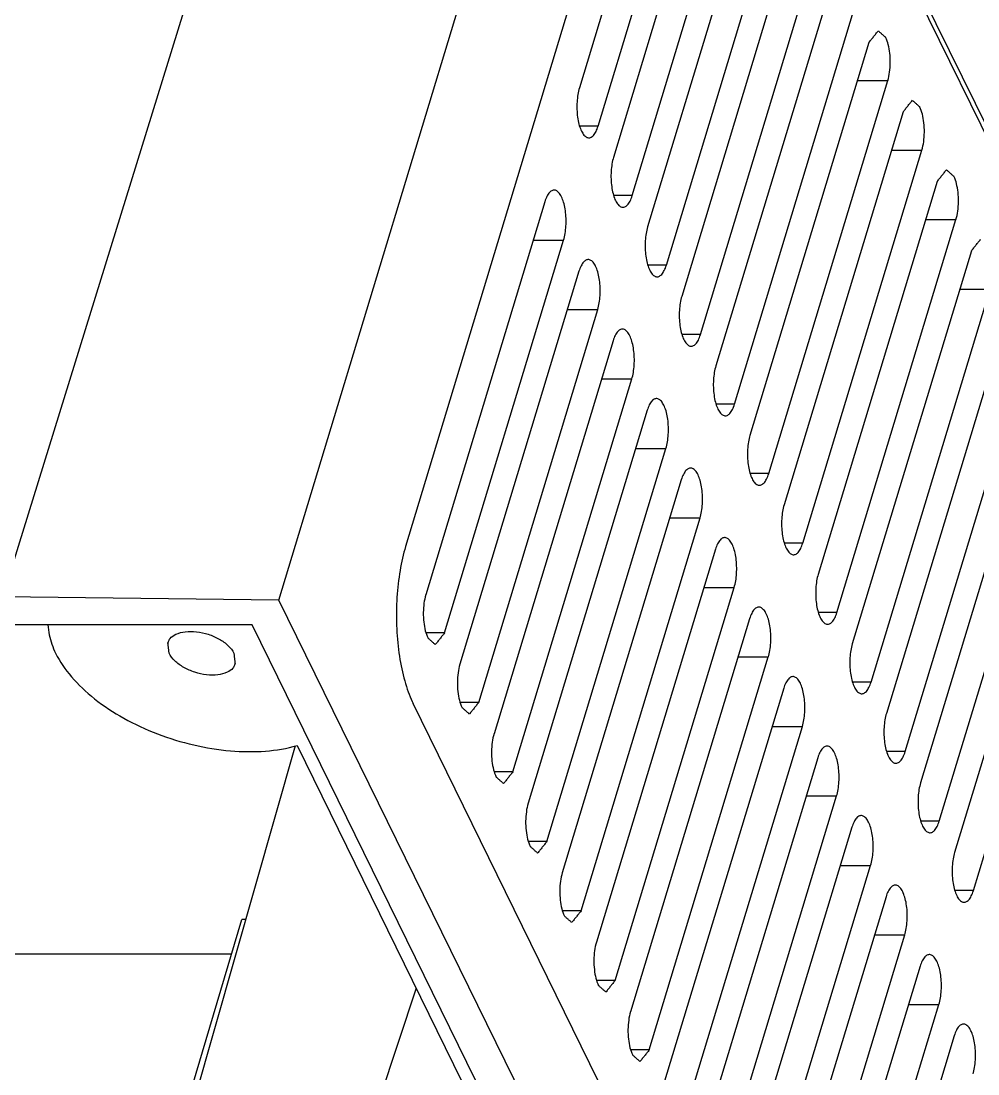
# Model space of a CAD drawing. Header units: millimetres. Extents: x 5016 to 6204, y 3065 to 3485.
# Drawn here: x 6090.87 to 6125.09, y 3191.07 to 3228.74 of the extents above; entities that cross this region are included whole.
import ezdxf

# ---------------------------------------------------------------- set-up
doc = ezdxf.new("R2010")
doc.units = ezdxf.units.MM

msp = doc.modelspace()

# ---------------------------------------------------------------- linework, layer by layer
at = {"color": 7}
for p, q in [((6100.089, 3208.021), (6113.381, 3251.917)), ((6090.211, 3208.137), (6103.653, 3251.636)), ((6116.403, 3242.935), (6134.705, 3205.638)), ((6134.89, 3205.638), (6116.587, 3242.935)), ((6114.418, 3242.288), (6104.62, 3209.937)), ((6115.095, 3240.407), (6110.836, 3226.346)), ((6111.507, 3224.979), (6115.766, 3239.039)), ((6116.315, 3237.921), (6112.056, 3223.86)), ((6112.727, 3222.492), (6116.986, 3236.553)), ((6117.535, 3235.434), (6113.276, 3221.373)), ((6113.947, 3220.006), (6118.206, 3234.067)), ((6118.755, 3232.948), (6114.497, 3218.887)), ((6115.168, 3217.519), (6119.426, 3231.58)), ((6119.975, 3230.461), (6115.717, 3216.401)), ((6116.388, 3215.033), (6120.646, 3229.094)), ((6121.195, 3227.975), (6116.937, 3213.914)), ((6117.608, 3212.547), (6121.867, 3226.607)), ((6120.781, 3226.607), (6121.867, 3226.607)), ((6122.416, 3225.488), (6118.157, 3211.428)), ((6111.507, 3224.979), (6110.847, 3224.979)), ((6118.828, 3210.06), (6123.087, 3224.121)), ((6122.001, 3224.121), (6123.087, 3224.121)), ((6123.636, 3223.002), (6119.377, 3208.941)), ((6112.727, 3222.492), (6112.067, 3222.492)), ((6109.602, 3222.273), (6105.344, 3208.212)), ((6120.048, 3207.574), (6124.307, 3221.634)), ((6123.222, 3221.634), (6124.307, 3221.634)), ((6106.015, 3206.845), (6110.273, 3220.905)), ((6109.188, 3220.905), (6110.273, 3220.905)), ((6124.856, 3220.515), (6120.597, 3206.455)), ((6110.823, 3219.787), (6106.564, 3205.726)), ((6113.947, 3220.006), (6113.287, 3220.006)), ((6121.268, 3205.087), (6125.527, 3219.148)), ((6124.442, 3219.148), (6125.527, 3219.148)), ((6107.235, 3204.358), (6111.494, 3218.419)), ((6110.408, 3218.419), (6111.494, 3218.419)), ((6126.076, 3218.029), (6121.818, 3203.968)), ((6115.168, 3217.519), (6114.507, 3217.519)), ((6112.043, 3217.3), (6107.784, 3203.239)), ((6122.489, 3202.601), (6126.747, 3216.661)), ((6108.455, 3201.872), (6112.714, 3215.933)), ((6111.629, 3215.933), (6112.714, 3215.933)), ((6127.296, 3215.543), (6123.038, 3201.482)), ((6113.263, 3214.814), (6109.004, 3200.753)), ((6116.388, 3215.033), (6115.727, 3215.033)), ((6123.709, 3200.114), (6127.967, 3214.175)), ((6109.675, 3199.385), (6113.934, 3213.446)), ((6112.849, 3213.446), (6113.934, 3213.446)), ((6128.516, 3213.056), (6124.258, 3198.995)), ((6117.608, 3212.547), (6116.948, 3212.547)), ((6114.483, 3212.327), (6110.225, 3198.266)), ((6124.929, 3197.628), (6129.188, 3211.689)), ((6110.896, 3196.899), (6115.154, 3210.96)), ((6114.069, 3210.96), (6115.154, 3210.96)), ((6118.828, 3210.06), (6118.168, 3210.06)), ((6115.703, 3209.841), (6111.445, 3195.78)), ((6112.116, 3194.413), (6116.374, 3208.473)), ((6115.289, 3208.473), (6116.374, 3208.473)), ((6100.089, 3208.021), (6090.211, 3208.137)), ((6125.718, 3155.796), (6100.089, 3208.021)), ((6116.923, 3207.354), (6112.665, 3193.294)), ((6120.048, 3207.574), (6119.388, 3207.574)), ((6099.131, 3207.141), (6089.17, 3207.141)), ((6123.896, 3156.676), (6099.131, 3207.141)), ((6106.015, 3206.845), (6105.355, 3206.845)), ((6113.336, 3191.926), (6117.594, 3205.987)), ((6116.509, 3205.987), (6117.594, 3205.987)), ((6121.268, 3205.087), (6120.608, 3205.087)), ((6118.144, 3204.868), (6113.885, 3190.807)), ((6123.193, 3167.02), (6104.891, 3204.317)), ((6107.235, 3204.358), (6106.575, 3204.358)), ((6114.556, 3189.44), (6118.815, 3203.5)), ((6117.729, 3203.5), (6118.815, 3203.5)), ((6100.676, 3202.804), (6095.334, 3184.116)), ((6100.742, 3202.815), (6119.951, 3163.681)), ((6119.364, 3202.381), (6115.105, 3188.321)), ((6122.489, 3202.601), (6121.828, 3202.601)), ((6108.455, 3201.872), (6107.795, 3201.872)), ((6115.776, 3186.953), (6120.035, 3201.014)), ((6118.95, 3201.014), (6120.035, 3201.014)), ((6123.709, 3200.114), (6123.049, 3200.114)), ((6120.584, 3199.895), (6116.325, 3185.834)), ((6109.675, 3199.385), (6109.015, 3199.385)), ((6116.996, 3184.467), (6121.255, 3198.527)), ((6120.17, 3198.527), (6121.255, 3198.527)), ((6124.929, 3197.628), (6124.269, 3197.628)), ((6121.804, 3197.409), (6117.546, 3183.348)), ((6110.896, 3196.899), (6110.235, 3196.899)), ((6086.281, 3154.624), (6098.769, 3196.594)), ((6098.901, 3196.594), (6098.769, 3196.594)), ((6118.217, 3181.98), (6122.475, 3196.041)), ((6121.39, 3196.041), (6122.475, 3196.041)), ((6098.399, 3195.351), (6043.343, 3195.351)), ((6123.024, 3194.922), (6118.766, 3180.861)), ((6105.003, 3194.134), (6101.081, 3182.34)), ((6112.116, 3194.413), (6111.455, 3194.413)), ((6119.437, 3179.494), (6123.695, 3193.555)), ((6122.61, 3193.555), (6123.695, 3193.555)), ((6124.244, 3192.436), (6119.986, 3178.375)), ((6113.336, 3191.926), (6112.676, 3191.926))]:
    msp.add_line(p, q, dxfattribs=at)
for points in [[(6110.836, 3226.346, 0), (6110.82, 3226.291, 0), (6110.806, 3226.233, 0), (6110.793, 3226.173, 0), (6110.782, 3226.11, 0), (6110.772, 3226.047, 0), (6110.764, 3225.981, 0), (6110.757, 3225.914, 0), (6110.752, 3225.847, 0), (6110.748, 3225.778, 0), (6110.747, 3225.709, 0), (6110.747, 3225.64, 0), (6110.748, 3225.571, 0), (6110.752, 3225.502, 0), (6110.757, 3225.434, 0), (6110.763, 3225.367, 0), (6110.771, 3225.301, 0), (6110.781, 3225.237, 0), (6110.793, 3225.174, 0), (6110.805, 3225.113, 0), (6110.82, 3225.054, 0), (6110.835, 3224.998, 0), (6110.852, 3224.944, 0), (6110.871, 3224.893, 0), (6110.89, 3224.845, 0), (6110.911, 3224.801, 0), (6110.932, 3224.76, 0), (6110.955, 3224.722, 0), (6110.978, 3224.688, 0), (6111.002, 3224.658, 0), (6111.027, 3224.632, 0), (6111.052, 3224.61, 0), (6111.078, 3224.592, 0), (6111.105, 3224.578, 0), (6111.131, 3224.569, 0), (6111.158, 3224.563, 0), (6111.184, 3224.563, 0), (6111.211, 3224.566, 0), (6111.238, 3224.574, 0), (6111.264, 3224.586, 0), (6111.29, 3224.603, 0), (6111.315, 3224.623, 0), (6111.34, 3224.648, 0), (6111.364, 3224.677, 0), (6111.388, 3224.71, 0), (6111.41, 3224.746, 0), (6111.432, 3224.786, 0), (6111.452, 3224.829, 0), (6111.472, 3224.876, 0), (6111.49, 3224.926, 0), (6111.507, 3224.979, 0)], [(6112.056, 3223.86, 0), (6112.041, 3223.804, 0), (6112.026, 3223.746, 0), (6112.013, 3223.686, 0), (6112.002, 3223.624, 0), (6111.992, 3223.56, 0), (6111.984, 3223.495, 0), (6111.977, 3223.428, 0), (6111.972, 3223.36, 0), (6111.969, 3223.292, 0), (6111.967, 3223.223, 0), (6111.967, 3223.154, 0), (6111.969, 3223.085, 0), (6111.972, 3223.016, 0), (6111.977, 3222.948, 0), (6111.983, 3222.881, 0), (6111.992, 3222.815, 0), (6112.001, 3222.75, 0), (6112.013, 3222.688, 0), (6112.026, 3222.627, 0), (6112.04, 3222.568, 0), (6112.056, 3222.512, 0), (6112.073, 3222.458, 0), (6112.091, 3222.407, 0), (6112.11, 3222.359, 0), (6112.131, 3222.314, 0), (6112.152, 3222.273, 0), (6112.175, 3222.236, 0), (6112.198, 3222.202, 0), (6112.223, 3222.171, 0), (6112.247, 3222.145, 0), (6112.273, 3222.123, 0), (6112.299, 3222.105, 0), (6112.325, 3222.092, 0), (6112.351, 3222.082, 0), (6112.378, 3222.077, 0), (6112.405, 3222.076, 0), (6112.431, 3222.08, 0), (6112.458, 3222.088, 0), (6112.484, 3222.1, 0), (6112.51, 3222.116, 0), (6112.535, 3222.137, 0), (6112.56, 3222.162, 0), (6112.584, 3222.191, 0), (6112.608, 3222.223, 0), (6112.63, 3222.26, 0), (6112.652, 3222.3, 0), (6112.673, 3222.343, 0), (6112.692, 3222.39, 0), (6112.71, 3222.44, 0), (6112.727, 3222.492, 0)], [(6110.273, 3220.905, 0), (6110.289, 3220.961, 0), (6110.304, 3221.019, 0), (6110.316, 3221.079, 0), (6110.328, 3221.141, 0), (6110.338, 3221.205, 0), (6110.346, 3221.271, 0), (6110.353, 3221.337, 0), (6110.358, 3221.405, 0), (6110.361, 3221.473, 0), (6110.363, 3221.542, 0), (6110.363, 3221.611, 0), (6110.361, 3221.681, 0), (6110.358, 3221.749, 0), (6110.353, 3221.817, 0), (6110.346, 3221.884, 0), (6110.338, 3221.95, 0), (6110.328, 3222.015, 0), (6110.317, 3222.078, 0), (6110.304, 3222.139, 0), (6110.29, 3222.197, 0), (6110.274, 3222.254, 0), (6110.257, 3222.307, 0), (6110.239, 3222.358, 0), (6110.219, 3222.406, 0), (6110.199, 3222.451, 0), (6110.177, 3222.492, 0), (6110.155, 3222.53, 0), (6110.131, 3222.564, 0), (6110.107, 3222.594, 0), (6110.082, 3222.62, 0), (6110.057, 3222.642, 0), (6110.031, 3222.66, 0), (6110.005, 3222.674, 0), (6109.978, 3222.683, 0), (6109.952, 3222.688, 0), (6109.925, 3222.689, 0), (6109.898, 3222.685, 0), (6109.872, 3222.677, 0), (6109.846, 3222.665, 0), (6109.82, 3222.649, 0), (6109.794, 3222.628, 0), (6109.77, 3222.603, 0), (6109.745, 3222.575, 0), (6109.722, 3222.542, 0), (6109.699, 3222.506, 0), (6109.678, 3222.466, 0), (6109.657, 3222.422, 0), (6109.638, 3222.375, 0), (6109.619, 3222.326, 0), (6109.602, 3222.273, 0)], [(6113.276, 3221.373, 0), (6113.261, 3221.318, 0), (6113.246, 3221.26, 0), (6113.234, 3221.2, 0), (6113.222, 3221.138, 0), (6113.212, 3221.074, 0), (6113.204, 3221.008, 0), (6113.197, 3220.942, 0), (6113.192, 3220.874, 0), (6113.189, 3220.805, 0), (6113.187, 3220.736, 0), (6113.187, 3220.667, 0), (6113.189, 3220.598, 0), (6113.192, 3220.53, 0), (6113.197, 3220.462, 0), (6113.204, 3220.394, 0), (6113.212, 3220.329, 0), (6113.222, 3220.264, 0), (6113.233, 3220.201, 0), (6113.246, 3220.14, 0), (6113.26, 3220.081, 0), (6113.276, 3220.025, 0), (6113.293, 3219.971, 0), (6113.311, 3219.921, 0), (6113.331, 3219.873, 0), (6113.351, 3219.828, 0), (6113.373, 3219.787, 0), (6113.395, 3219.749, 0), (6113.419, 3219.715, 0), (6113.443, 3219.685, 0), (6113.468, 3219.659, 0), (6113.493, 3219.637, 0), (6113.519, 3219.619, 0), (6113.545, 3219.605, 0), (6113.571, 3219.596, 0), (6113.598, 3219.591, 0), (6113.625, 3219.59, 0), (6113.651, 3219.593, 0), (6113.678, 3219.601, 0), (6113.704, 3219.614, 0), (6113.73, 3219.63, 0), (6113.756, 3219.651, 0), (6113.78, 3219.675, 0), (6113.805, 3219.704, 0), (6113.828, 3219.737, 0), (6113.851, 3219.773, 0), (6113.872, 3219.813, 0), (6113.893, 3219.857, 0), (6113.912, 3219.903, 0), (6113.931, 3219.953, 0), (6113.948, 3220.006, 0)], [(6111.494, 3218.419, 0), (6111.509, 3218.474, 0), (6111.524, 3218.532, 0), (6111.537, 3218.593, 0), (6111.548, 3218.655, 0), (6111.558, 3218.719, 0), (6111.566, 3218.784, 0), (6111.573, 3218.851, 0), (6111.578, 3218.919, 0), (6111.581, 3218.987, 0), (6111.583, 3219.056, 0), (6111.583, 3219.125, 0), (6111.581, 3219.194, 0), (6111.578, 3219.263, 0), (6111.573, 3219.331, 0), (6111.566, 3219.398, 0), (6111.558, 3219.464, 0), (6111.548, 3219.528, 0), (6111.537, 3219.591, 0), (6111.524, 3219.652, 0), (6111.51, 3219.711, 0), (6111.494, 3219.767, 0), (6111.477, 3219.821, 0), (6111.459, 3219.872, 0), (6111.44, 3219.92, 0), (6111.419, 3219.964, 0), (6111.398, 3220.006, 0), (6111.375, 3220.043, 0), (6111.352, 3220.077, 0), (6111.327, 3220.107, 0), (6111.303, 3220.133, 0), (6111.277, 3220.156, 0), (6111.251, 3220.173, 0), (6111.225, 3220.187, 0), (6111.199, 3220.197, 0), (6111.172, 3220.202, 0), (6111.145, 3220.202, 0), (6111.119, 3220.199, 0), (6111.092, 3220.191, 0), (6111.066, 3220.179, 0), (6111.04, 3220.162, 0), (6111.015, 3220.142, 0), (6110.99, 3220.117, 0), (6110.966, 3220.088, 0), (6110.942, 3220.056, 0), (6110.92, 3220.019, 0), (6110.898, 3219.979, 0), (6110.877, 3219.936, 0), (6110.858, 3219.889, 0), (6110.84, 3219.839, 0), (6110.823, 3219.786, 0)], [(6114.496, 3218.887, 0), (6114.481, 3218.832, 0), (6114.466, 3218.774, 0), (6114.453, 3218.713, 0), (6114.442, 3218.651, 0), (6114.432, 3218.587, 0), (6114.424, 3218.522, 0), (6114.417, 3218.455, 0), (6114.412, 3218.387, 0), (6114.409, 3218.319, 0), (6114.407, 3218.25, 0), (6114.407, 3218.181, 0), (6114.409, 3218.112, 0), (6114.412, 3218.043, 0), (6114.417, 3217.975, 0), (6114.424, 3217.908, 0), (6114.432, 3217.842, 0), (6114.442, 3217.778, 0), (6114.453, 3217.715, 0), (6114.466, 3217.654, 0), (6114.48, 3217.595, 0), (6114.496, 3217.539, 0), (6114.513, 3217.485, 0), (6114.531, 3217.434, 0), (6114.55, 3217.386, 0), (6114.571, 3217.342, 0), (6114.593, 3217.3, 0), (6114.615, 3217.263, 0), (6114.639, 3217.229, 0), (6114.663, 3217.199, 0), (6114.687, 3217.173, 0), (6114.713, 3217.15, 0), (6114.739, 3217.132, 0), (6114.765, 3217.119, 0), (6114.791, 3217.109, 0), (6114.818, 3217.104, 0), (6114.845, 3217.104, 0), (6114.871, 3217.107, 0), (6114.898, 3217.115, 0), (6114.924, 3217.127, 0), (6114.95, 3217.144, 0), (6114.975, 3217.164, 0), (6115, 3217.189, 0), (6115.024, 3217.218, 0), (6115.048, 3217.25, 0), (6115.07, 3217.287, 0), (6115.092, 3217.327, 0), (6115.113, 3217.37, 0), (6115.132, 3217.417, 0), (6115.15, 3217.467, 0), (6115.168, 3217.52, 0)], [(6112.714, 3215.933, 0), (6112.73, 3215.988, 0), (6112.744, 3216.046, 0), (6112.757, 3216.106, 0), (6112.768, 3216.168, 0), (6112.778, 3216.232, 0), (6112.786, 3216.298, 0), (6112.793, 3216.364, 0), (6112.798, 3216.432, 0), (6112.802, 3216.501, 0), (6112.803, 3216.57, 0), (6112.803, 3216.639, 0), (6112.802, 3216.708, 0), (6112.798, 3216.776, 0), (6112.793, 3216.844, 0), (6112.787, 3216.911, 0), (6112.778, 3216.977, 0), (6112.769, 3217.042, 0), (6112.757, 3217.105, 0), (6112.745, 3217.166, 0), (6112.73, 3217.224, 0), (6112.715, 3217.281, 0), (6112.698, 3217.335, 0), (6112.679, 3217.385, 0), (6112.66, 3217.433, 0), (6112.639, 3217.478, 0), (6112.618, 3217.519, 0), (6112.595, 3217.557, 0), (6112.572, 3217.591, 0), (6112.548, 3217.621, 0), (6112.523, 3217.647, 0), (6112.497, 3217.669, 0), (6112.472, 3217.687, 0), (6112.445, 3217.701, 0), (6112.419, 3217.71, 0), (6112.392, 3217.715, 0), (6112.366, 3217.716, 0), (6112.339, 3217.712, 0), (6112.312, 3217.705, 0), (6112.286, 3217.692, 0), (6112.26, 3217.676, 0), (6112.235, 3217.655, 0), (6112.21, 3217.631, 0), (6112.186, 3217.602, 0), (6112.162, 3217.569, 0), (6112.14, 3217.533, 0), (6112.118, 3217.493, 0), (6112.098, 3217.449, 0), (6112.078, 3217.403, 0), (6112.06, 3217.353, 0), (6112.043, 3217.3, 0)], [(6115.717, 3216.4, 0), (6115.701, 3216.345, 0), (6115.687, 3216.287, 0), (6115.674, 3216.227, 0), (6115.662, 3216.165, 0), (6115.652, 3216.101, 0), (6115.644, 3216.035, 0), (6115.637, 3215.968, 0), (6115.632, 3215.901, 0), (6115.629, 3215.832, 0), (6115.627, 3215.763, 0), (6115.627, 3215.694, 0), (6115.629, 3215.625, 0), (6115.632, 3215.557, 0), (6115.637, 3215.489, 0), (6115.644, 3215.421, 0), (6115.652, 3215.355, 0), (6115.662, 3215.291, 0), (6115.673, 3215.228, 0), (6115.686, 3215.167, 0), (6115.7, 3215.108, 0), (6115.716, 3215.052, 0), (6115.733, 3214.998, 0), (6115.751, 3214.947, 0), (6115.771, 3214.9, 0), (6115.791, 3214.855, 0), (6115.813, 3214.814, 0), (6115.835, 3214.776, 0), (6115.859, 3214.742, 0), (6115.883, 3214.712, 0), (6115.908, 3214.686, 0), (6115.933, 3214.664, 0), (6115.959, 3214.646, 0), (6115.985, 3214.632, 0), (6116.012, 3214.623, 0), (6116.038, 3214.618, 0), (6116.065, 3214.617, 0), (6116.092, 3214.62, 0), (6116.118, 3214.628, 0), (6116.144, 3214.641, 0), (6116.17, 3214.657, 0), (6116.196, 3214.678, 0), (6116.221, 3214.702, 0), (6116.245, 3214.731, 0), (6116.268, 3214.764, 0), (6116.291, 3214.8, 0), (6116.312, 3214.84, 0), (6116.333, 3214.884, 0), (6116.352, 3214.93, 0), (6116.371, 3214.98, 0), (6116.388, 3215.033, 0)], [(6113.934, 3213.446, 0), (6113.95, 3213.502, 0), (6113.964, 3213.56, 0), (6113.977, 3213.62, 0), (6113.988, 3213.682, 0), (6113.998, 3213.746, 0), (6114.006, 3213.811, 0), (6114.013, 3213.878, 0), (6114.018, 3213.946, 0), (6114.021, 3214.014, 0), (6114.023, 3214.083, 0), (6114.023, 3214.152, 0), (6114.022, 3214.221, 0), (6114.018, 3214.29, 0), (6114.013, 3214.358, 0), (6114.007, 3214.425, 0), (6113.998, 3214.491, 0), (6113.989, 3214.556, 0), (6113.977, 3214.618, 0), (6113.964, 3214.679, 0), (6113.95, 3214.738, 0), (6113.935, 3214.794, 0), (6113.918, 3214.848, 0), (6113.899, 3214.899, 0), (6113.88, 3214.947, 0), (6113.859, 3214.992, 0), (6113.838, 3215.033, 0), (6113.815, 3215.07, 0), (6113.792, 3215.104, 0), (6113.768, 3215.135, 0), (6113.743, 3215.161, 0), (6113.717, 3215.183, 0), (6113.692, 3215.201, 0), (6113.665, 3215.214, 0), (6113.639, 3215.224, 0), (6113.612, 3215.229, 0), (6113.586, 3215.23, 0), (6113.559, 3215.226, 0), (6113.532, 3215.218, 0), (6113.506, 3215.206, 0), (6113.48, 3215.19, 0), (6113.455, 3215.169, 0), (6113.43, 3215.144, 0), (6113.406, 3215.115, 0), (6113.382, 3215.083, 0), (6113.36, 3215.046, 0), (6113.338, 3215.006, 0), (6113.318, 3214.963, 0), (6113.298, 3214.916, 0), (6113.28, 3214.866, 0), (6113.263, 3214.814, 0)], [(6116.937, 3213.914, 0), (6116.921, 3213.859, 0), (6116.907, 3213.801, 0), (6116.894, 3213.74, 0), (6116.883, 3213.678, 0), (6116.873, 3213.614, 0), (6116.864, 3213.549, 0), (6116.858, 3213.482, 0), (6116.853, 3213.414, 0), (6116.849, 3213.346, 0), (6116.848, 3213.277, 0), (6116.848, 3213.208, 0), (6116.849, 3213.139, 0), (6116.852, 3213.07, 0), (6116.857, 3213.002, 0), (6116.864, 3212.935, 0), (6116.872, 3212.869, 0), (6116.882, 3212.805, 0), (6116.893, 3212.742, 0), (6116.906, 3212.681, 0), (6116.921, 3212.622, 0), (6116.936, 3212.566, 0), (6116.953, 3212.512, 0), (6116.971, 3212.461, 0), (6116.991, 3212.413, 0), (6117.011, 3212.369, 0), (6117.033, 3212.327, 0), (6117.056, 3212.29, 0), (6117.079, 3212.256, 0), (6117.103, 3212.226, 0), (6117.128, 3212.199, 0), (6117.153, 3212.177, 0), (6117.179, 3212.159, 0), (6117.205, 3212.146, 0), (6117.232, 3212.136, 0), (6117.259, 3212.131, 0), (6117.285, 3212.13, 0), (6117.312, 3212.134, 0), (6117.338, 3212.142, 0), (6117.365, 3212.154, 0), (6117.391, 3212.171, 0), (6117.416, 3212.191, 0), (6117.441, 3212.216, 0), (6117.465, 3212.245, 0), (6117.488, 3212.277, 0), (6117.511, 3212.314, 0), (6117.533, 3212.354, 0), (6117.553, 3212.397, 0), (6117.573, 3212.444, 0), (6117.591, 3212.494, 0), (6117.608, 3212.546, 0)], [(6115.154, 3210.96, 0), (6115.17, 3211.015, 0), (6115.184, 3211.073, 0), (6115.197, 3211.133, 0), (6115.208, 3211.195, 0), (6115.218, 3211.259, 0), (6115.227, 3211.325, 0), (6115.233, 3211.392, 0), (6115.238, 3211.459, 0), (6115.242, 3211.528, 0), (6115.243, 3211.597, 0), (6115.243, 3211.666, 0), (6115.242, 3211.735, 0), (6115.238, 3211.804, 0), (6115.234, 3211.872, 0), (6115.227, 3211.939, 0), (6115.219, 3212.005, 0), (6115.209, 3212.069, 0), (6115.198, 3212.132, 0), (6115.185, 3212.193, 0), (6115.17, 3212.252, 0), (6115.155, 3212.308, 0), (6115.138, 3212.362, 0), (6115.12, 3212.413, 0), (6115.1, 3212.461, 0), (6115.08, 3212.505, 0), (6115.058, 3212.546, 0), (6115.035, 3212.584, 0), (6115.012, 3212.618, 0), (6114.988, 3212.648, 0), (6114.963, 3212.674, 0), (6114.938, 3212.696, 0), (6114.912, 3212.714, 0), (6114.886, 3212.728, 0), (6114.859, 3212.737, 0), (6114.832, 3212.742, 0), (6114.806, 3212.743, 0), (6114.779, 3212.74, 0), (6114.753, 3212.732, 0), (6114.726, 3212.72, 0), (6114.7, 3212.703, 0), (6114.675, 3212.683, 0), (6114.65, 3212.658, 0), (6114.626, 3212.629, 0), (6114.603, 3212.596, 0), (6114.58, 3212.56, 0), (6114.558, 3212.52, 0), (6114.538, 3212.477, 0), (6114.518, 3212.43, 0), (6114.5, 3212.38, 0), (6114.483, 3212.327, 0)], [(6118.157, 3211.428, 0), (6118.141, 3211.372, 0), (6118.127, 3211.314, 0), (6118.114, 3211.254, 0), (6118.103, 3211.192, 0), (6118.093, 3211.128, 0), (6118.085, 3211.062, 0), (6118.078, 3210.996, 0), (6118.073, 3210.928, 0), (6118.07, 3210.859, 0), (6118.068, 3210.791, 0), (6118.068, 3210.721, 0), (6118.069, 3210.652, 0), (6118.073, 3210.584, 0), (6118.078, 3210.516, 0), (6118.084, 3210.449, 0), (6118.093, 3210.383, 0), (6118.102, 3210.318, 0), (6118.114, 3210.255, 0), (6118.126, 3210.194, 0), (6118.141, 3210.136, 0), (6118.156, 3210.079, 0), (6118.173, 3210.026, 0), (6118.192, 3209.975, 0), (6118.211, 3209.927, 0), (6118.232, 3209.882, 0), (6118.253, 3209.841, 0), (6118.276, 3209.803, 0), (6118.299, 3209.769, 0), (6118.323, 3209.739, 0), (6118.348, 3209.713, 0), (6118.374, 3209.691, 0), (6118.399, 3209.673, 0), (6118.426, 3209.659, 0), (6118.452, 3209.65, 0), (6118.479, 3209.645, 0), (6118.505, 3209.644, 0), (6118.532, 3209.648, 0), (6118.559, 3209.656, 0), (6118.585, 3209.668, 0), (6118.611, 3209.684, 0), (6118.636, 3209.705, 0), (6118.661, 3209.73, 0), (6118.685, 3209.758, 0), (6118.709, 3209.791, 0), (6118.731, 3209.827, 0), (6118.753, 3209.867, 0), (6118.773, 3209.911, 0), (6118.793, 3209.957, 0), (6118.811, 3210.007, 0), (6118.828, 3210.06, 0)], [(6104.62, 3209.937, 0), (6104.591, 3209.837, 0), (6104.563, 3209.735, 0), (6104.536, 3209.631, 0), (6104.51, 3209.524, 0), (6104.486, 3209.416, 0), (6104.464, 3209.305, 0), (6104.442, 3209.193, 0), (6104.422, 3209.079, 0), (6104.403, 3208.964, 0), (6104.386, 3208.847, 0), (6104.37, 3208.728, 0), (6104.356, 3208.609, 0), (6104.343, 3208.488, 0), (6104.332, 3208.366, 0), (6104.322, 3208.243, 0), (6104.313, 3208.12, 0), (6104.307, 3207.995, 0), (6104.301, 3207.871, 0), (6104.297, 3207.745, 0), (6104.295, 3207.62, 0), (6104.294, 3207.494, 0), (6104.295, 3207.369, 0), (6104.297, 3207.243, 0), (6104.301, 3207.118, 0), (6104.306, 3206.993, 0), (6104.313, 3206.868, 0), (6104.321, 3206.744, 0), (6104.331, 3206.621, 0), (6104.342, 3206.498, 0), (6104.355, 3206.377, 0), (6104.369, 3206.256, 0), (6104.385, 3206.137, 0), (6104.402, 3206.019, 0), (6104.42, 3205.902, 0), (6104.44, 3205.787, 0), (6104.462, 3205.674, 0), (6104.484, 3205.562, 0), (6104.508, 3205.452, 0), (6104.534, 3205.344, 0), (6104.56, 3205.239, 0), (6104.588, 3205.135, 0), (6104.617, 3205.034, 0), (6104.648, 3204.935, 0), (6104.679, 3204.838, 0), (6104.712, 3204.744, 0), (6104.745, 3204.653, 0), (6104.78, 3204.565, 0), (6104.816, 3204.479, 0), (6104.853, 3204.397, 0), (6104.891, 3204.317, 0)], [(6116.374, 3208.473, 0), (6116.39, 3208.529, 0), (6116.404, 3208.587, 0), (6116.417, 3208.647, 0), (6116.429, 3208.709, 0), (6116.439, 3208.773, 0), (6116.447, 3208.839, 0), (6116.453, 3208.905, 0), (6116.459, 3208.973, 0), (6116.462, 3209.041, 0), (6116.464, 3209.11, 0), (6116.464, 3209.179, 0), (6116.462, 3209.248, 0), (6116.459, 3209.317, 0), (6116.454, 3209.385, 0), (6116.447, 3209.452, 0), (6116.439, 3209.518, 0), (6116.429, 3209.583, 0), (6116.418, 3209.646, 0), (6116.405, 3209.707, 0), (6116.391, 3209.765, 0), (6116.375, 3209.822, 0), (6116.358, 3209.875, 0), (6116.34, 3209.926, 0), (6116.32, 3209.974, 0), (6116.3, 3210.019, 0), (6116.278, 3210.06, 0), (6116.256, 3210.098, 0), (6116.232, 3210.132, 0), (6116.208, 3210.162, 0), (6116.183, 3210.188, 0), (6116.158, 3210.21, 0), (6116.132, 3210.228, 0), (6116.106, 3210.242, 0), (6116.079, 3210.251, 0), (6116.053, 3210.256, 0), (6116.026, 3210.257, 0), (6115.999, 3210.253, 0), (6115.973, 3210.245, 0), (6115.947, 3210.233, 0), (6115.921, 3210.217, 0), (6115.895, 3210.196, 0), (6115.87, 3210.171, 0), (6115.846, 3210.143, 0), (6115.823, 3210.11, 0), (6115.8, 3210.074, 0), (6115.779, 3210.034, 0), (6115.758, 3209.99, 0), (6115.739, 3209.943, 0), (6115.72, 3209.894, 0), (6115.703, 3209.841, 0)], [(6119.377, 3208.941, 0), (6119.362, 3208.886, 0), (6119.347, 3208.828, 0), (6119.334, 3208.768, 0), (6119.323, 3208.705, 0), (6119.313, 3208.641, 0), (6119.305, 3208.576, 0), (6119.298, 3208.509, 0), (6119.293, 3208.441, 0), (6119.29, 3208.373, 0), (6119.288, 3208.304, 0), (6119.288, 3208.235, 0), (6119.29, 3208.166, 0), (6119.293, 3208.097, 0), (6119.298, 3208.029, 0), (6119.305, 3207.962, 0), (6119.313, 3207.896, 0), (6119.323, 3207.832, 0), (6119.334, 3207.769, 0), (6119.347, 3207.708, 0), (6119.361, 3207.649, 0), (6119.377, 3207.593, 0), (6119.394, 3207.539, 0), (6119.412, 3207.488, 0), (6119.431, 3207.44, 0), (6119.452, 3207.396, 0), (6119.473, 3207.355, 0), (6119.496, 3207.317, 0), (6119.519, 3207.283, 0), (6119.544, 3207.253, 0), (6119.568, 3207.227, 0), (6119.594, 3207.205, 0), (6119.62, 3207.187, 0), (6119.646, 3207.173, 0), (6119.672, 3207.164, 0), (6119.699, 3207.158, 0), (6119.726, 3207.158, 0), (6119.752, 3207.161, 0), (6119.779, 3207.169, 0), (6119.805, 3207.181, 0), (6119.831, 3207.198, 0), (6119.856, 3207.218, 0), (6119.881, 3207.243, 0), (6119.905, 3207.272, 0), (6119.929, 3207.304, 0), (6119.951, 3207.341, 0), (6119.973, 3207.381, 0), (6119.994, 3207.424, 0), (6120.013, 3207.471, 0), (6120.031, 3207.521, 0), (6120.048, 3207.574, 0)], [(6117.595, 3205.987, 0), (6117.61, 3206.042, 0), (6117.625, 3206.1, 0), (6117.637, 3206.16, 0), (6117.649, 3206.223, 0), (6117.659, 3206.287, 0), (6117.667, 3206.352, 0), (6117.674, 3206.419, 0), (6117.679, 3206.487, 0), (6117.682, 3206.555, 0), (6117.684, 3206.624, 0), (6117.684, 3206.693, 0), (6117.682, 3206.762, 0), (6117.679, 3206.831, 0), (6117.674, 3206.899, 0), (6117.667, 3206.966, 0), (6117.659, 3207.032, 0), (6117.649, 3207.096, 0), (6117.638, 3207.159, 0), (6117.625, 3207.22, 0), (6117.611, 3207.279, 0), (6117.595, 3207.335, 0), (6117.578, 3207.389, 0), (6117.56, 3207.44, 0), (6117.54, 3207.488, 0), (6117.52, 3207.532, 0), (6117.498, 3207.574, 0), (6117.476, 3207.611, 0), (6117.452, 3207.645, 0), (6117.428, 3207.675, 0), (6117.403, 3207.701, 0), (6117.378, 3207.724, 0), (6117.352, 3207.741, 0), (6117.326, 3207.755, 0), (6117.3, 3207.765, 0), (6117.273, 3207.77, 0), (6117.246, 3207.77, 0), (6117.22, 3207.767, 0), (6117.193, 3207.759, 0), (6117.167, 3207.747, 0), (6117.141, 3207.73, 0), (6117.115, 3207.71, 0), (6117.091, 3207.685, 0), (6117.066, 3207.656, 0), (6117.043, 3207.624, 0), (6117.02, 3207.587, 0), (6116.999, 3207.547, 0), (6116.978, 3207.504, 0), (6116.959, 3207.457, 0), (6116.94, 3207.407, 0), (6116.923, 3207.354, 0)], [(6120.597, 3206.455, 0), (6120.582, 3206.399, 0), (6120.567, 3206.341, 0), (6120.554, 3206.281, 0), (6120.543, 3206.219, 0), (6120.533, 3206.155, 0), (6120.525, 3206.09, 0), (6120.518, 3206.023, 0), (6120.513, 3205.955, 0), (6120.51, 3205.887, 0), (6120.508, 3205.818, 0), (6120.508, 3205.749, 0), (6120.51, 3205.68, 0), (6120.513, 3205.611, 0), (6120.518, 3205.543, 0), (6120.524, 3205.476, 0), (6120.533, 3205.41, 0), (6120.542, 3205.345, 0), (6120.554, 3205.282, 0), (6120.567, 3205.222, 0), (6120.581, 3205.163, 0), (6120.597, 3205.106, 0), (6120.614, 3205.053, 0), (6120.632, 3205.002, 0), (6120.651, 3204.954, 0), (6120.672, 3204.909, 0), (6120.693, 3204.868, 0), (6120.716, 3204.83, 0), (6120.739, 3204.796, 0), (6120.764, 3204.766, 0), (6120.788, 3204.74, 0), (6120.814, 3204.718, 0), (6120.84, 3204.7, 0), (6120.866, 3204.687, 0), (6120.892, 3204.677, 0), (6120.919, 3204.672, 0), (6120.946, 3204.671, 0), (6120.972, 3204.675, 0), (6120.999, 3204.683, 0), (6121.025, 3204.695, 0), (6121.051, 3204.711, 0), (6121.076, 3204.732, 0), (6121.101, 3204.757, 0), (6121.125, 3204.785, 0), (6121.149, 3204.818, 0), (6121.171, 3204.854, 0), (6121.193, 3204.894, 0), (6121.214, 3204.938, 0), (6121.233, 3204.985, 0), (6121.251, 3205.034, 0), (6121.268, 3205.087, 0)], [(6118.815, 3203.5, 0), (6118.83, 3203.556, 0), (6118.845, 3203.614, 0), (6118.858, 3203.674, 0), (6118.869, 3203.736, 0), (6118.879, 3203.8, 0), (6118.887, 3203.865, 0), (6118.894, 3203.932, 0), (6118.899, 3204, 0), (6118.902, 3204.068, 0), (6118.904, 3204.137, 0), (6118.904, 3204.206, 0), (6118.902, 3204.275, 0), (6118.899, 3204.344, 0), (6118.894, 3204.412, 0), (6118.888, 3204.479, 0), (6118.879, 3204.545, 0), (6118.87, 3204.61, 0), (6118.858, 3204.673, 0), (6118.845, 3204.733, 0), (6118.831, 3204.792, 0), (6118.815, 3204.849, 0), (6118.798, 3204.902, 0), (6118.78, 3204.953, 0), (6118.761, 3205.001, 0), (6118.74, 3205.046, 0), (6118.719, 3205.087, 0), (6118.696, 3205.125, 0), (6118.673, 3205.159, 0), (6118.649, 3205.189, 0), (6118.624, 3205.215, 0), (6118.598, 3205.237, 0), (6118.572, 3205.255, 0), (6118.546, 3205.268, 0), (6118.52, 3205.278, 0), (6118.493, 3205.283, 0), (6118.466, 3205.284, 0), (6118.44, 3205.28, 0), (6118.413, 3205.272, 0), (6118.387, 3205.26, 0), (6118.361, 3205.244, 0), (6118.336, 3205.223, 0), (6118.311, 3205.198, 0), (6118.287, 3205.17, 0), (6118.263, 3205.137, 0), (6118.241, 3205.101, 0), (6118.219, 3205.061, 0), (6118.198, 3205.017, 0), (6118.179, 3204.97, 0), (6118.161, 3204.921, 0), (6118.144, 3204.868, 0)], [(6121.817, 3203.968, 0), (6121.802, 3203.913, 0), (6121.787, 3203.855, 0), (6121.775, 3203.795, 0), (6121.763, 3203.733, 0), (6121.753, 3203.669, 0), (6121.745, 3203.603, 0), (6121.738, 3203.536, 0), (6121.733, 3203.469, 0), (6121.73, 3203.4, 0), (6121.728, 3203.331, 0), (6121.728, 3203.262, 0), (6121.73, 3203.193, 0), (6121.733, 3203.125, 0), (6121.738, 3203.057, 0), (6121.745, 3202.989, 0), (6121.753, 3202.923, 0), (6121.763, 3202.859, 0), (6121.774, 3202.796, 0), (6121.787, 3202.735, 0), (6121.801, 3202.676, 0), (6121.817, 3202.62, 0), (6121.834, 3202.566, 0), (6121.852, 3202.515, 0), (6121.872, 3202.468, 0), (6121.892, 3202.423, 0), (6121.914, 3202.382, 0), (6121.936, 3202.344, 0), (6121.96, 3202.31, 0), (6121.984, 3202.28, 0), (6122.009, 3202.254, 0), (6122.034, 3202.232, 0), (6122.06, 3202.214, 0), (6122.086, 3202.2, 0), (6122.112, 3202.191, 0), (6122.139, 3202.186, 0), (6122.166, 3202.185, 0), (6122.193, 3202.188, 0), (6122.219, 3202.196, 0), (6122.245, 3202.208, 0), (6122.271, 3202.225, 0), (6122.297, 3202.246, 0), (6122.321, 3202.27, 0), (6122.346, 3202.299, 0), (6122.369, 3202.332, 0), (6122.392, 3202.368, 0), (6122.413, 3202.408, 0), (6122.434, 3202.451, 0), (6122.453, 3202.498, 0), (6122.472, 3202.548, 0), (6122.489, 3202.601, 0)], [(6120.035, 3201.014, 0), (6120.051, 3201.069, 0), (6120.065, 3201.127, 0), (6120.078, 3201.187, 0), (6120.089, 3201.25, 0), (6120.099, 3201.314, 0), (6120.107, 3201.379, 0), (6120.114, 3201.446, 0), (6120.119, 3201.514, 0), (6120.123, 3201.582, 0), (6120.124, 3201.651, 0), (6120.124, 3201.72, 0), (6120.123, 3201.789, 0), (6120.119, 3201.858, 0), (6120.114, 3201.926, 0), (6120.108, 3201.993, 0), (6120.1, 3202.059, 0), (6120.09, 3202.123, 0), (6120.078, 3202.186, 0), (6120.066, 3202.247, 0), (6120.051, 3202.306, 0), (6120.036, 3202.362, 0), (6120.019, 3202.416, 0), (6120, 3202.467, 0), (6119.981, 3202.515, 0), (6119.96, 3202.559, 0), (6119.939, 3202.6, 0), (6119.916, 3202.638, 0), (6119.893, 3202.672, 0), (6119.869, 3202.702, 0), (6119.844, 3202.728, 0), (6119.819, 3202.75, 0), (6119.793, 3202.768, 0), (6119.766, 3202.782, 0), (6119.74, 3202.792, 0), (6119.713, 3202.797, 0), (6119.687, 3202.797, 0), (6119.66, 3202.794, 0), (6119.633, 3202.786, 0), (6119.607, 3202.774, 0), (6119.581, 3202.757, 0), (6119.556, 3202.737, 0), (6119.531, 3202.712, 0), (6119.507, 3202.683, 0), (6119.483, 3202.651, 0), (6119.461, 3202.614, 0), (6119.439, 3202.574, 0), (6119.419, 3202.531, 0), (6119.399, 3202.484, 0), (6119.381, 3202.434, 0), (6119.364, 3202.381, 0)], [(6123.038, 3201.482, 0), (6123.022, 3201.426, 0), (6123.008, 3201.369, 0), (6122.995, 3201.308, 0), (6122.983, 3201.246, 0), (6122.973, 3201.182, 0), (6122.965, 3201.117, 0), (6122.959, 3201.05, 0), (6122.953, 3200.982, 0), (6122.95, 3200.914, 0), (6122.948, 3200.845, 0), (6122.948, 3200.776, 0), (6122.95, 3200.707, 0), (6122.953, 3200.638, 0), (6122.958, 3200.57, 0), (6122.965, 3200.503, 0), (6122.973, 3200.437, 0), (6122.983, 3200.373, 0), (6122.994, 3200.31, 0), (6123.007, 3200.249, 0), (6123.021, 3200.19, 0), (6123.037, 3200.134, 0), (6123.054, 3200.08, 0), (6123.072, 3200.029, 0), (6123.092, 3199.981, 0), (6123.112, 3199.937, 0), (6123.134, 3199.895, 0), (6123.156, 3199.858, 0), (6123.18, 3199.824, 0), (6123.204, 3199.794, 0), (6123.229, 3199.767, 0), (6123.254, 3199.745, 0), (6123.28, 3199.727, 0), (6123.306, 3199.714, 0), (6123.333, 3199.704, 0), (6123.359, 3199.699, 0), (6123.386, 3199.698, 0), (6123.413, 3199.702, 0), (6123.439, 3199.71, 0), (6123.465, 3199.722, 0), (6123.491, 3199.739, 0), (6123.517, 3199.759, 0), (6123.542, 3199.784, 0), (6123.566, 3199.813, 0), (6123.589, 3199.845, 0), (6123.612, 3199.882, 0), (6123.633, 3199.922, 0), (6123.654, 3199.965, 0), (6123.673, 3200.012, 0), (6123.692, 3200.062, 0), (6123.709, 3200.114, 0)], [(6121.255, 3198.527, 0), (6121.271, 3198.583, 0), (6121.285, 3198.641, 0), (6121.298, 3198.701, 0), (6121.309, 3198.763, 0), (6121.319, 3198.827, 0), (6121.327, 3198.893, 0), (6121.334, 3198.959, 0), (6121.339, 3199.027, 0), (6121.343, 3199.096, 0), (6121.344, 3199.164, 0), (6121.344, 3199.234, 0), (6121.343, 3199.303, 0), (6121.339, 3199.371, 0), (6121.334, 3199.439, 0), (6121.328, 3199.506, 0), (6121.319, 3199.572, 0), (6121.31, 3199.637, 0), (6121.298, 3199.7, 0), (6121.286, 3199.761, 0), (6121.271, 3199.819, 0), (6121.256, 3199.876, 0), (6121.239, 3199.929, 0), (6121.22, 3199.98, 0), (6121.201, 3200.028, 0), (6121.18, 3200.073, 0), (6121.159, 3200.114, 0), (6121.136, 3200.152, 0), (6121.113, 3200.186, 0), (6121.089, 3200.216, 0), (6121.064, 3200.242, 0), (6121.038, 3200.264, 0), (6121.013, 3200.282, 0), (6120.986, 3200.296, 0), (6120.96, 3200.305, 0), (6120.933, 3200.31, 0), (6120.907, 3200.311, 0), (6120.88, 3200.307, 0), (6120.853, 3200.299, 0), (6120.827, 3200.287, 0), (6120.801, 3200.271, 0), (6120.776, 3200.25, 0), (6120.751, 3200.225, 0), (6120.727, 3200.197, 0), (6120.703, 3200.164, 0), (6120.681, 3200.128, 0), (6120.659, 3200.088, 0), (6120.639, 3200.044, 0), (6120.619, 3199.998, 0), (6120.601, 3199.948, 0), (6120.584, 3199.895, 0)], [(6124.258, 3198.995, 0), (6124.242, 3198.94, 0), (6124.228, 3198.882, 0), (6124.215, 3198.822, 0), (6124.204, 3198.76, 0), (6124.194, 3198.696, 0), (6124.185, 3198.63, 0), (6124.179, 3198.563, 0), (6124.174, 3198.496, 0), (6124.17, 3198.427, 0), (6124.169, 3198.358, 0), (6124.169, 3198.289, 0), (6124.17, 3198.22, 0), (6124.174, 3198.151, 0), (6124.179, 3198.083, 0), (6124.185, 3198.016, 0), (6124.193, 3197.95, 0), (6124.203, 3197.886, 0), (6124.214, 3197.823, 0), (6124.227, 3197.762, 0), (6124.242, 3197.703, 0), (6124.257, 3197.647, 0), (6124.274, 3197.593, 0), (6124.293, 3197.542, 0), (6124.312, 3197.495, 0), (6124.333, 3197.45, 0), (6124.354, 3197.409, 0), (6124.377, 3197.371, 0), (6124.4, 3197.337, 0), (6124.424, 3197.307, 0), (6124.449, 3197.281, 0), (6124.474, 3197.259, 0), (6124.5, 3197.241, 0), (6124.526, 3197.227, 0), (6124.553, 3197.218, 0), (6124.58, 3197.213, 0), (6124.606, 3197.212, 0), (6124.633, 3197.215, 0), (6124.659, 3197.223, 0), (6124.686, 3197.235, 0), (6124.712, 3197.252, 0), (6124.737, 3197.273, 0), (6124.762, 3197.297, 0), (6124.786, 3197.326, 0), (6124.809, 3197.359, 0), (6124.832, 3197.395, 0), (6124.854, 3197.435, 0), (6124.874, 3197.478, 0), (6124.894, 3197.525, 0), (6124.912, 3197.575, 0), (6124.929, 3197.628, 0)], [(6122.475, 3196.041, 0), (6122.491, 3196.096, 0), (6122.505, 3196.154, 0), (6122.518, 3196.215, 0), (6122.529, 3196.277, 0), (6122.539, 3196.341, 0), (6122.548, 3196.406, 0), (6122.554, 3196.473, 0), (6122.559, 3196.541, 0), (6122.563, 3196.609, 0), (6122.564, 3196.678, 0), (6122.564, 3196.747, 0), (6122.563, 3196.816, 0), (6122.56, 3196.885, 0), (6122.555, 3196.953, 0), (6122.548, 3197.02, 0), (6122.54, 3197.086, 0), (6122.53, 3197.15, 0), (6122.519, 3197.213, 0), (6122.506, 3197.274, 0), (6122.491, 3197.333, 0), (6122.476, 3197.389, 0), (6122.459, 3197.443, 0), (6122.441, 3197.494, 0), (6122.421, 3197.542, 0), (6122.401, 3197.586, 0), (6122.379, 3197.628, 0), (6122.356, 3197.665, 0), (6122.333, 3197.699, 0), (6122.309, 3197.729, 0), (6122.284, 3197.756, 0), (6122.259, 3197.778, 0), (6122.233, 3197.796, 0), (6122.207, 3197.809, 0), (6122.18, 3197.819, 0), (6122.153, 3197.824, 0), (6122.127, 3197.825, 0), (6122.1, 3197.821, 0), (6122.074, 3197.813, 0), (6122.047, 3197.801, 0), (6122.022, 3197.784, 0), (6121.996, 3197.764, 0), (6121.971, 3197.739, 0), (6121.947, 3197.71, 0), (6121.924, 3197.678, 0), (6121.901, 3197.641, 0), (6121.879, 3197.601, 0), (6121.859, 3197.558, 0), (6121.839, 3197.511, 0), (6121.821, 3197.461, 0), (6121.804, 3197.409, 0)], [(6123.695, 3193.555, 0), (6123.711, 3193.61, 0), (6123.725, 3193.668, 0), (6123.738, 3193.728, 0), (6123.75, 3193.79, 0), (6123.76, 3193.854, 0), (6123.768, 3193.92, 0), (6123.775, 3193.987, 0), (6123.78, 3194.054, 0), (6123.783, 3194.123, 0), (6123.785, 3194.192, 0), (6123.785, 3194.261, 0), (6123.783, 3194.33, 0), (6123.78, 3194.398, 0), (6123.775, 3194.466, 0), (6123.768, 3194.534, 0), (6123.76, 3194.6, 0), (6123.75, 3194.664, 0), (6123.739, 3194.727, 0), (6123.726, 3194.788, 0), (6123.712, 3194.847, 0), (6123.696, 3194.903, 0), (6123.679, 3194.957, 0), (6123.661, 3195.008, 0), (6123.641, 3195.055, 0), (6123.621, 3195.1, 0), (6123.599, 3195.141, 0), (6123.577, 3195.179, 0), (6123.553, 3195.213, 0), (6123.529, 3195.243, 0), (6123.504, 3195.269, 0), (6123.479, 3195.291, 0), (6123.453, 3195.309, 0), (6123.427, 3195.323, 0), (6123.4, 3195.332, 0), (6123.374, 3195.337, 0), (6123.347, 3195.338, 0), (6123.32, 3195.335, 0), (6123.294, 3195.327, 0), (6123.268, 3195.314, 0), (6123.242, 3195.298, 0), (6123.216, 3195.277, 0), (6123.191, 3195.253, 0), (6123.167, 3195.224, 0), (6123.144, 3195.191, 0), (6123.121, 3195.155, 0), (6123.1, 3195.115, 0), (6123.079, 3195.071, 0), (6123.06, 3195.025, 0), (6123.041, 3194.975, 0), (6123.024, 3194.922, 0)], [(6124.916, 3191.068, 0), (6124.931, 3191.124, 0), (6124.946, 3191.182, 0), (6124.959, 3191.242, 0), (6124.97, 3191.304, 0), (6124.98, 3191.368, 0), (6124.988, 3191.433, 0), (6124.995, 3191.5, 0), (6125, 3191.568, 0), (6125.003, 3191.636, 0), (6125.005, 3191.705, 0), (6125.005, 3191.774, 0), (6125.003, 3191.843, 0), (6125, 3191.912, 0), (6124.995, 3191.98, 0), (6124.988, 3192.047, 0), (6124.98, 3192.113, 0), (6124.97, 3192.178, 0), (6124.959, 3192.24, 0), (6124.946, 3192.301, 0), (6124.932, 3192.36, 0), (6124.916, 3192.417, 0), (6124.899, 3192.47, 0), (6124.881, 3192.521, 0), (6124.862, 3192.569, 0), (6124.841, 3192.614, 0), (6124.819, 3192.655, 0), (6124.797, 3192.693, 0), (6124.773, 3192.726, 0), (6124.749, 3192.757, 0), (6124.725, 3192.783, 0), (6124.699, 3192.805, 0), (6124.673, 3192.823, 0), (6124.647, 3192.836, 0), (6124.621, 3192.846, 0), (6124.594, 3192.851, 0), (6124.567, 3192.852, 0), (6124.541, 3192.848, 0), (6124.514, 3192.84, 0), (6124.488, 3192.828, 0), (6124.462, 3192.812, 0), (6124.437, 3192.791, 0), (6124.412, 3192.766, 0), (6124.388, 3192.738, 0), (6124.364, 3192.705, 0), (6124.342, 3192.669, 0), (6124.32, 3192.629, 0), (6124.299, 3192.585, 0), (6124.28, 3192.538, 0), (6124.262, 3192.488, 0), (6124.244, 3192.436, 0)]]:
    msp.add_polyline3d(points, dxfattribs=at)
for points in [[(6121.195, 3227.974), (6121.527, 3228.39)], [(6121.527, 3228.39), (6121.792, 3228.153)], [(6122.415, 3225.488), (6122.747, 3225.904)], [(6122.747, 3225.904), (6123.012, 3225.666)], [(6123.635, 3223.001), (6123.967, 3223.417)], [(6123.967, 3223.417), (6124.232, 3223.18)], [(6124.856, 3220.515), (6125.188, 3220.931)], [(6105.683, 3206.429), (6105.418, 3206.667)], [(6106.015, 3206.846), (6105.683, 3206.429)], [(6096.163, 3206.12), (6096.121, 3206.491)], [(6098.48, 3206.12), (6098.522, 3205.749)], [(6107.235, 3204.359), (6106.904, 3203.943)], [(6106.904, 3203.943), (6106.639, 3204.18)], [(6108.124, 3201.456), (6107.859, 3201.694)], [(6108.456, 3201.873), (6108.124, 3201.456)], [(6109.676, 3199.386), (6109.344, 3198.97)], [(6109.344, 3198.97), (6109.079, 3199.208)], [(6110.564, 3196.484), (6110.299, 3196.721)], [(6110.896, 3196.9), (6110.564, 3196.484)], [(6111.784, 3193.997), (6111.519, 3194.235)], [(6112.116, 3194.413), (6111.784, 3193.997)], [(6113.336, 3191.927), (6113.004, 3191.511)], [(6113.004, 3191.511), (6112.739, 3191.748)]]:
    msp.add_open_spline(points, degree=1, dxfattribs=at)
for points, knots in [([(6121.864, 3226.6), (6121.898, 3226.712), (6121.939, 3226.917), (6121.963, 3227.246), (6121.947, 3227.579), (6121.894, 3227.885), (6121.837, 3228.06), (6121.786, 3228.165)], [0, 0, 0, 0, 0.1947, 0.409547, 0.626958, 0.828974, 1, 1, 1, 1]), ([(6123.085, 3224.114), (6123.118, 3224.226), (6123.159, 3224.43), (6123.183, 3224.759), (6123.167, 3225.092), (6123.114, 3225.399), (6123.057, 3225.573), (6123.006, 3225.678)], [0, 0, 0, 0, 0.1947, 0.409547, 0.626958, 0.828974, 1, 1, 1, 1]), ([(6124.305, 3221.627), (6124.338, 3221.739), (6124.379, 3221.944), (6124.403, 3222.273), (6124.387, 3222.606), (6124.335, 3222.912), (6124.277, 3223.087), (6124.226, 3223.192)], [0, 0, 0, 0, 0.1947, 0.409547, 0.626958, 0.828974, 1, 1, 1, 1]), ([(6105.346, 3208.219), (6105.312, 3208.107), (6105.271, 3207.903), (6105.248, 3207.574), (6105.263, 3207.241), (6105.316, 3206.935), (6105.374, 3206.76), (6105.424, 3206.655)], [0, 0, 0, 0, 0.1947, 0.409547, 0.626958, 0.828974, 1, 1, 1, 1]), ([(6091.828, 3207.14), (6091.834, 3207.018), (6091.879, 3206.666), (6092.003, 3206.329), (6092.105, 3206.12)], [0, 0, 0, 0, 0.344038, 1, 1, 1, 1]), ([(6096.115, 3206.472), (6096.157, 3206.581), (6096.207, 3206.688), (6096.421, 3206.824), (6096.756, 3206.907), (6097.152, 3206.904), (6097.566, 3206.812), (6097.954, 3206.644), (6098.273, 3206.417), (6098.43, 3206.224), (6098.481, 3206.118)], [0, 0, 0, 0, 0.053511, 0.15428, 0.278356, 0.423161, 0.579275, 0.734166, 0.878014, 1, 1, 1, 1]), ([(6092.105, 3206.12), (6092.254, 3205.818), (6092.668, 3205.221), (6093.503, 3204.443), (6094.547, 3203.758), (6095.743, 3203.204), (6097.027, 3202.811), (6098.329, 3202.6), (6099.578, 3202.583), (6100.375, 3202.712), (6100.742, 3202.815)], [0, 0, 0, 0, 0.102647, 0.218996, 0.346814, 0.482162, 0.620152, 0.755591, 0.883528, 1, 1, 1, 1]), ([(6098.528, 3205.768), (6098.486, 3205.659), (6098.436, 3205.552), (6098.223, 3205.416), (6097.887, 3205.333), (6097.491, 3205.336), (6097.078, 3205.428), (6096.689, 3205.596), (6096.371, 3205.823), (6096.213, 3206.016), (6096.162, 3206.122)], [0, 0, 0, 0, 0.053511, 0.15428, 0.278356, 0.423161, 0.579275, 0.734166, 0.878014, 1, 1, 1, 1]), ([(6106.566, 3205.733), (6106.532, 3205.621), (6106.491, 3205.416), (6106.468, 3205.088), (6106.484, 3204.754), (6106.536, 3204.448), (6106.594, 3204.273), (6106.645, 3204.168)], [0, 0, 0, 0, 0.1947, 0.409547, 0.626958, 0.828974, 1, 1, 1, 1]), ([(6107.786, 3203.246), (6107.753, 3203.135), (6107.712, 3202.93), (6107.688, 3202.601), (6107.704, 3202.268), (6107.756, 3201.962), (6107.814, 3201.787), (6107.865, 3201.682)], [0, 0, 0, 0, 0.1947, 0.409547, 0.626958, 0.828974, 1, 1, 1, 1]), ([(6109.007, 3200.76), (6108.973, 3200.648), (6108.932, 3200.443), (6108.908, 3200.115), (6108.924, 3199.781), (6108.977, 3199.475), (6109.034, 3199.301), (6109.085, 3199.195)], [0, 0, 0, 0, 0.1947, 0.409547, 0.626958, 0.828974, 1, 1, 1, 1]), ([(6110.227, 3198.274), (6110.193, 3198.162), (6110.152, 3197.957), (6110.129, 3197.628), (6110.144, 3197.295), (6110.197, 3196.989), (6110.254, 3196.814), (6110.305, 3196.709)], [0, 0, 0, 0, 0.1947, 0.409547, 0.626958, 0.828974, 1, 1, 1, 1]), ([(6111.447, 3195.787), (6111.413, 3195.675), (6111.372, 3195.471), (6111.349, 3195.142), (6111.364, 3194.808), (6111.417, 3194.502), (6111.475, 3194.328), (6111.525, 3194.222)], [0, 0, 0, 0, 0.1947, 0.409547, 0.626958, 0.828974, 1, 1, 1, 1]), ([(6112.667, 3193.301), (6112.633, 3193.189), (6112.592, 3192.984), (6112.569, 3192.655), (6112.584, 3192.322), (6112.637, 3192.016), (6112.695, 3191.841), (6112.745, 3191.736)], [0, 0, 0, 0, 0.1947, 0.409547, 0.626958, 0.828974, 1, 1, 1, 1])]:
    msp.add_open_spline(points, degree=3, knots=knots, dxfattribs=at)

doc.saveas('drawing.dxf')
